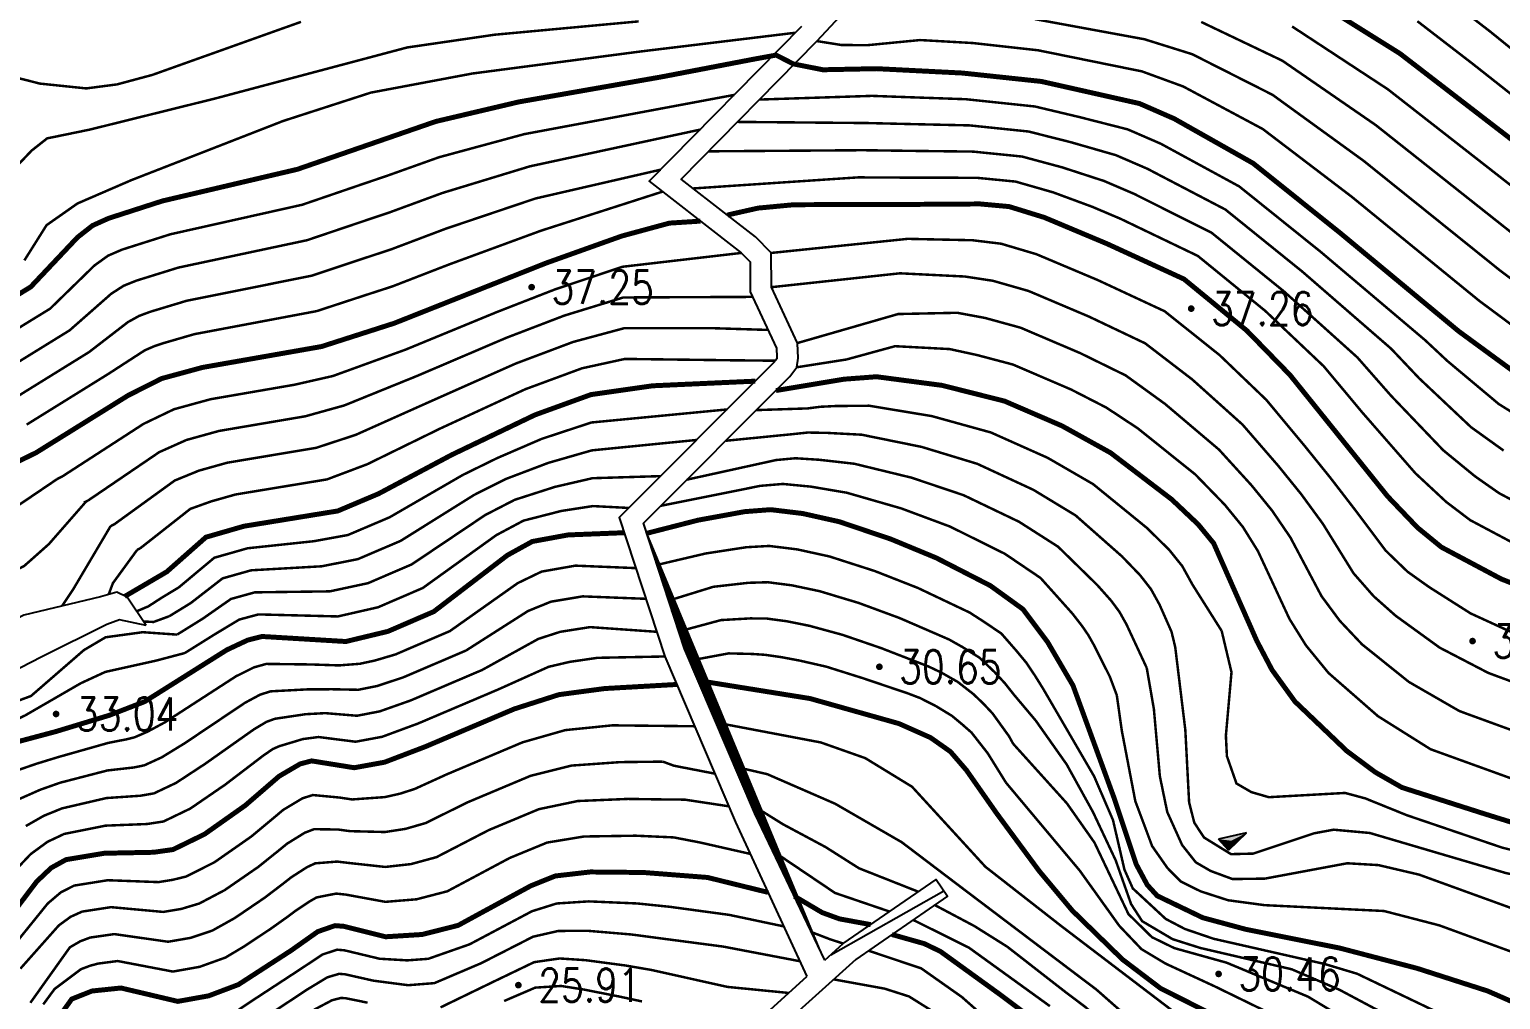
# Model space of a CAD drawing. Extents: x 404846 to 408477, y 3390929 to 3392894.
# Drawn here: x 406446.43 to 406490.79, y 3392263.3 to 3392292.54 of the extents above; entities that cross this region are included whole.
import ezdxf
from ezdxf.enums import TextEntityAlignment as Align

# ---------------------------------------------------------------- set-up
doc = ezdxf.new("R2010")
doc.units = 0
doc.header["$LTSCALE"] = 0.5
doc.layers.get('0').update_dxf_attribs({"linetype": 'CONTINUOUS'})
doc.layers.add('ASSIST', color=7, linetype='CONTINUOUS', plot=False)
for name, color, linetype in [('DGX', 2, 'CONTINUOUS'), ('DMTZ', 3, 'CONTINUOUS'), ('GCD', 1, 'CONTINUOUS'), ('JMD', 6, 'CONTINUOUS'), ('ZBTZ', 3, 'CONTINUOUS')]:
    doc.layers.add(name, color=color, linetype=linetype)
doc.styles.add('HZ', font='rs.shx', dxfattribs={"width": 0.8, "bigfont": 'hztxt.shx'})
doc.linetypes.add('1033B', pattern='A,1,[186,AAA.SHX,S=1,R=0,X=0,Y=0],1', length=2)
doc.linetypes.add('1161', pattern='A,0,[149,AAA.SHX,S=0.15,R=0,X=0,Y=0],-1.6', length=1.6)

# ---------------------------------------------------------------- blocks, each defined once
blk = doc.blocks.new('*U39')
at = {"linetype": 'Continuous'}
for points in [[(-0.3, 0.5), (0, 1.5), (-0.9, 0)], [(-0.3, 0.5), (0, 0), (0, 1.5)], [(-0.3, 0.5), (-0.9, 0), (0, 0)]]:
    blk.add_solid(points, dxfattribs=at)
blk = doc.blocks.new('gc201')
for p, q in [((0, 1.5), (-0.9, 0)), ((0, 0), (0, 1.5)), ((0, 0), (-0.9, 0))]:
    blk.add_line(p, q)
at = {"linetype": 'Continuous'}
blk.add_blockref('*U39', (0, 0), dxfattribs=at)
blk = doc.blocks.new('GC200')
at = {"linetype": 'Continuous', "const_width": 0.2, "flags": 128}
blk.add_lwpolyline([(-0.1, 0, 1), (0.1, 0, 1)], format="xyb", close=True, dxfattribs=at)

msp = doc.modelspace()

# ---------------------------------------------------------------- linework, layer by layer
at = {"layer": 'ASSIST', "linetype": 'Continuous', "flags": 128}
for points, elevation in [([(406470.411, 3392264.486), (406468.302, 3392268.908), (406466.181, 3392273.868), (406464.941, 3392277.662), (406469.359, 3392282.081), (406469.568, 3392282.361), (406469.609, 3392282.634), (406469.588, 3392283.092), (406468.8, 3392284.775), (406468.794, 3392285.807), (406468.318, 3392286.288), (406467.473, 3392286.945), (406466.076, 3392288.031), (406470.172, 3392292.193), (406473.964, 3392296.268)], 39.694), ([(406469.709, 3392292.636), (406465.115, 3392287.967), (406466.659, 3392286.766), (406467.892, 3392285.807), (406468.155, 3392285.542), (406468.16, 3392284.631), (406468.954, 3392282.936), (406468.966, 3392282.668), (406468.958, 3392282.616), (406468.873, 3392282.501), (406464.21, 3392277.836), (406465.581, 3392273.642), (406467.718, 3392268.645), (406469.867, 3392263.995)], 39.694), ([(406470.411, 3392264.486), (406470.966, 3392264.987), (406473.767, 3392266.915), (406474.111, 3392266.415), (406471.343, 3392264.51), (406469.211, 3392262.585), (406466.164, 3392258.785), (406464.452, 3392256.717), (406462.767, 3392254.837)], 25.888), ([(406462.315, 3392255.243), (406463.992, 3392257.113), (406465.694, 3392259.169), (406468.768, 3392263.003), (406469.867, 3392263.995)], 24.192)]:
    msp.add_lwpolyline(points, dxfattribs=dict(at, elevation=elevation))
at = {"layer": 'DGX', "linetype": 'Continuous', "flags": 128}
for points, const_width, elevation in [([(406473.964, 3392296.268), (406474.241, 3392296.17), (406476.17, 3392295.712), (406480.273, 3392295.156), (406482.303, 3392294.715), (406484.794, 3392293.665), (406487.75, 3392291.819), (406495.299, 3392286.007), (406499.457, 3392282.889), (406500.904, 3392281.924), (406502.047, 3392281.277), (406504.369, 3392280.33), (406507.532, 3392279.374), (406510.829, 3392278.623), (406513.763, 3392278.188), (406517.363, 3392277.912), (406518.457, 3392277.945), (406519.389, 3392278.097), (406521.113, 3392278.757), (406522.905, 3392279.678), (406524.648, 3392280.844), (406526.788, 3392282.497), (406528.869, 3392284.277), (406530.562, 3392285.897)], 0.15, 42.5), ([(406488.804, 3392293.767), (406490.471, 3392292.482), (406496.04, 3392287.97)], 0.075, 43.5), ([(406454.614, 3392292.773), (406450.132, 3392291.174), (406449.068, 3392290.888), (406448.139, 3392290.767), (406446.743, 3392290.912), (406445.017, 3392291.35), (406444.05, 3392291.844), (406444.05, 3392291.844), (406443.869, 3392292.235), (406443.921, 3392292.804)], 0.075, 41.5), ([(406445.482, 3392287.83), (406446.489, 3392288.89), (406446.96, 3392289.261), (406446.96, 3392289.261), (406448.245, 3392289.525), (406448.245, 3392289.525), (406452.023, 3392290.462), (406457.815, 3392292.001), (406460.457, 3392292.386), (406464.795, 3392292.787)], 0.075, 41), ([(406493.052, 3392283.561), (406490.761, 3392285.285), (406486.656, 3392288.584), (406483.911, 3392290.573), (406481.489, 3392291.798), (406480.048, 3392292.249), (406476.747, 3392292.855)], 0.075, 41), ([(406488.277, 3392292.793), (406489.967, 3392291.491), (406495.669, 3392286.989)], 0.075, 43), ([(406469.521, 3392292.445), (406464.853, 3392291.88), (406459.784, 3392291.216), (406456.724, 3392290.641), (406454.076, 3392289.785), (406449.505, 3392288.004), (406449.505, 3392288.004), (406447.876, 3392287.299), (406446.942, 3392286.644), (406446.273, 3392285.582)], 0.075, 40.5), ([(406530.187, 3392282.667), (406528.152, 3392280.906), (406525.818, 3392278.973), (406523.916, 3392277.596), (406522.124, 3392276.59), (406521.518, 3392276.334), (406520.97, 3392276.145), (406519.986, 3392275.919), (406518.673, 3392275.824), (406517.242, 3392275.851), (406513.865, 3392276.144), (406510.64, 3392276.6), (406508.609, 3392277.044), (406506.606, 3392277.55), (406503.779, 3392278.508), (406501.296, 3392279.628), (406500.05, 3392280.361), (406498.44, 3392281.398), (406497.152, 3392282.205), (406493.797, 3392284.373), (406491.384, 3392286.206), (406487.021, 3392289.662), (406484.205, 3392291.603), (406481.76, 3392292.77)], 0.075, 41.5), ([(406529.528, 3392283.472), (406527.47, 3392281.702), (406525.233, 3392279.908), (406523.411, 3392278.637), (406521.619, 3392277.674), (406521.064, 3392277.449), (406520.568, 3392277.27), (406519.688, 3392277.008), (406518.565, 3392276.884), (406517.302, 3392276.882), (406513.814, 3392277.166), (406510.735, 3392277.612), (406508.892, 3392278.022), (406507.069, 3392278.462), (406504.074, 3392279.419), (406501.671, 3392280.452), (406500.478, 3392281.143), (406498.951, 3392282.145), (406497.854, 3392282.89), (406494.546, 3392285.188), (406492.01, 3392287.13), (406487.386, 3392290.741), (406484.5, 3392292.634)], 0.075, 42), ([(406470.172, 3392292.193), (406470.913, 3392292.075), (406471.703, 3392292.071), (406473.283, 3392292.225)], 0.075, 40.5), ([(406492.31, 3392282.753), (406490.14, 3392284.366), (406486.292, 3392287.505), (406483.616, 3392289.542), (406481.217, 3392290.825), (406479.973, 3392291.28), (406476.843, 3392291.916), (406474.868, 3392292.135), (406473.283, 3392292.225)], 0.075, 40.5), ([(406445.195, 3392284.008), (406446.465, 3392284.783), (406447.877, 3392286.279), (406448.331, 3392286.634), (406448.811, 3392286.85), (406450.436, 3392287.374), (406454.507, 3392288.329), (406458.681, 3392289.771), (406461.182, 3392290.36), (406465.478, 3392291.113), (406468.309, 3392291.656), (406468.94, 3392291.771), (406469.457, 3392291.507), (406470.35, 3392291.329), (406471.969, 3392291.362), (406474.56, 3392291.23), (406476.939, 3392290.977), (406479.898, 3392290.311), (406480.946, 3392289.853), (406483.322, 3392288.511), (406485.927, 3392286.427), (406485.927, 3392286.427), (406489.52, 3392283.448), (406491.571, 3392281.947)], 0.15, 40), ([(406467.677, 3392290.571), (406461.349, 3392289.389), (406458.78, 3392288.693), (406457.23, 3392288.14), (406456.426, 3392287.867), (406454.652, 3392287.26), (406450.677, 3392286.37), (406449.228, 3392285.91), (406448.797, 3392285.725), (406448.384, 3392285.427), (406447.051, 3392284.128), (406445.482, 3392283.164)], 0.075, 39.5), ([(406491.742, 3392280.624), (406490.733, 3392281.251), (406489.182, 3392282.55), (406488.503, 3392283.184), (406485.368, 3392285.835), (406482.906, 3392287.812), (406480.541, 3392289.099), (406479.543, 3392289.532), (406478.099, 3392289.9), (406476.745, 3392290.222), (406474.666, 3392290.441), (406473.22, 3392290.492), (406471.829, 3392290.542), (406468.438, 3392290.431)], 0.075, 39.5), ([(406490.878, 3392279.849), (406489.896, 3392280.554), (406488.329, 3392282.03), (406487.485, 3392282.921), (406484.809, 3392285.243), (406482.49, 3392287.114), (406480.137, 3392288.344), (406479.188, 3392288.754), (406477.832, 3392289.144), (406476.551, 3392289.468), (406474.773, 3392289.652), (406473.201, 3392289.687), (406471.69, 3392289.723), (406467.775, 3392289.757)], 0.075, 39), ([(406466.647, 3392289.524), (406461.516, 3392288.418), (406458.879, 3392287.615), (406457.279, 3392287.027), (406456.444, 3392286.747), (406454.797, 3392286.191), (406450.919, 3392285.366), (406449.644, 3392284.97), (406449.264, 3392284.816), (406448.89, 3392284.575), (406447.638, 3392283.474), (406445.769, 3392282.32)], 0.075, 39), ([(406492.479, 3392277.643), (406490.739, 3392278.566), (406490.013, 3392279.075), (406489.058, 3392279.858), (406487.476, 3392281.51), (406486.468, 3392282.657), (406484.25, 3392284.651), (406482.073, 3392286.415), (406479.732, 3392287.59), (406478.834, 3392287.975), (406477.564, 3392288.388), (406476.357, 3392288.713), (406474.88, 3392288.862), (406473.182, 3392288.882), (406471.551, 3392288.904), (406466.902, 3392288.87)], 0.075, 38.5), ([(406465.459, 3392288.317), (406461.683, 3392287.448), (406458.978, 3392286.537), (406457.327, 3392285.913), (406456.461, 3392285.628), (406454.942, 3392285.122), (406451.16, 3392284.363), (406450.061, 3392284.031), (406449.73, 3392283.907), (406449.397, 3392283.723), (406448.225, 3392282.819), (406446.056, 3392281.476)], 0.075, 38.5), ([(406491.645, 3392276.809), (406489.87, 3392277.752), (406489.148, 3392278.3), (406488.221, 3392279.162), (406486.623, 3392280.99), (406485.451, 3392282.393), (406483.691, 3392284.059), (406481.657, 3392285.717), (406479.327, 3392286.836), (406478.479, 3392287.196), (406477.296, 3392287.633), (406476.163, 3392287.958), (406474.986, 3392288.073), (406473.163, 3392288.076), (406471.412, 3392288.085), (406466.435, 3392287.751)], 0.075, 38), ([(406465.516, 3392287.655), (406461.849, 3392286.477), (406459.077, 3392285.459), (406457.375, 3392284.8), (406456.479, 3392284.509), (406455.087, 3392284.053), (406451.401, 3392283.359), (406450.477, 3392283.091), (406450.196, 3392282.998), (406449.903, 3392282.871), (406448.811, 3392282.164), (406446.343, 3392280.632)], 0.075, 38), ([(406467.473, 3392286.945), (406467.523, 3392286.962), (406468.399, 3392287.159), (406469.479, 3392287.261), (406473.145, 3392287.271), (406475.093, 3392287.284), (406475.969, 3392287.204), (406477.028, 3392286.877), (406478.923, 3392286.082), (406481.241, 3392285.018), (406483.132, 3392283.467), (406484.434, 3392282.13), (406487.383, 3392278.466), (406488.283, 3392277.525), (406489.001, 3392276.938), (406490.812, 3392275.975), (406493.045, 3392275.1)], 0.15, 37.5), ([(406466.659, 3392286.766), (406465.723, 3392286.706), (406464.289, 3392286.317), (406462.016, 3392285.506), (406457.424, 3392283.687), (406455.232, 3392282.985), (406451.642, 3392282.355), (406450.41, 3392282.02), (406449.398, 3392281.509), (406446.629, 3392279.787), (406445.767, 3392279.364), (406444.518, 3392279.005), (406441.199, 3392278.331), (406440.581, 3392278.165), (406438.622, 3392277.227), (406436.016, 3392276.663), (406435.065, 3392276.253)], 0.15, 37.5), ([(406491.274, 3392274.302), (406489.881, 3392274.941), (406488.63, 3392275.735), (406487.98, 3392276.198), (406487.317, 3392276.838), (406486.405, 3392278.054), (406485.653, 3392279.03), (406484.884, 3392279.982), (406483.721, 3392281.379), (406482.311, 3392282.729), (406480.655, 3392284.05), (406478.651, 3392284.984), (406476.835, 3392285.75), (406476.777, 3392285.773), (406475.726, 3392286.085), (406474.863, 3392286.19), (406472.91, 3392286.232), (406468.794, 3392285.807)], 0.075, 37), ([(406467.892, 3392285.807), (406464.312, 3392285.391), (406462.284, 3392284.712), (406460.508, 3392284.02), (406457.772, 3392282.894), (406455.576, 3392282.097), (406454.419, 3392281.834), (406451.892, 3392281.398), (406450.785, 3392281.095), (406449.868, 3392280.655), (406447.417, 3392279.069), (406447.266, 3392278.993)], 0.075, 37), ([(406492.216, 3392272.482), (406490.604, 3392273.076), (406490.408, 3392273.15), (406488.95, 3392273.908), (406487.619, 3392274.872), (406486.959, 3392275.458), (406486.352, 3392276.15), (406485.427, 3392277.642), (406484.773, 3392278.536), (406484.08, 3392279.392), (406483.008, 3392280.629), (406481.49, 3392281.992), (406480.069, 3392283.082), (406478.379, 3392283.886), (406476.583, 3392284.648), (406476.525, 3392284.668), (406475.482, 3392284.967), (406474.633, 3392285.096), (406472.675, 3392285.193), (406468.8, 3392284.775)], 0.075, 36.5), ([(406468.23, 3392284.482), (406464.335, 3392284.465), (406462.553, 3392283.918), (406460.799, 3392283.246), (406458.12, 3392282.102), (406455.92, 3392281.21), (406454.745, 3392280.883), (406452.143, 3392280.441), (406451.161, 3392280.169), (406450.338, 3392279.801), (406448.204, 3392278.35), (406448.068, 3392278.28)], 0.075, 36.5), ([(406491.801, 3392271.173), (406489.752, 3392271.92), (406489.542, 3392271.998), (406488.02, 3392272.875), (406486.607, 3392274.009), (406485.937, 3392274.718), (406485.386, 3392275.462), (406484.449, 3392277.229), (406483.894, 3392278.043), (406483.275, 3392278.803), (406482.295, 3392279.878), (406480.669, 3392281.255), (406479.482, 3392282.114), (406478.106, 3392282.789), (406476.332, 3392283.545), (406476.274, 3392283.564), (406475.239, 3392283.848), (406474.403, 3392284.003), (406472.619, 3392283.965), (406469.588, 3392283.092)], 0.075, 36), ([(406468.696, 3392283.486), (406467.089, 3392283.537), (406464.358, 3392283.538), (406462.821, 3392283.124), (406461.09, 3392282.473), (406458.469, 3392281.309), (406456.264, 3392280.323), (406455.071, 3392279.932), (406452.393, 3392279.484), (406451.536, 3392279.244), (406450.808, 3392278.947), (406448.992, 3392277.632), (406448.871, 3392277.568)], 0.075, 36), ([(406468.916, 3392282.558), (406467.622, 3392282.571), (406464.381, 3392282.612), (406463.089, 3392282.33), (406461.382, 3392281.7), (406458.817, 3392280.516), (406456.609, 3392279.436), (406455.398, 3392278.98), (406452.644, 3392278.526), (406451.912, 3392278.319), (406451.278, 3392278.092), (406449.779, 3392276.913), (406449.674, 3392276.855)], 0.075, 35.5), ([(406491.386, 3392269.865), (406488.9, 3392270.764), (406488.676, 3392270.845), (406487.089, 3392271.842), (406485.596, 3392273.146), (406484.916, 3392273.978), (406484.42, 3392274.774), (406483.47, 3392276.817), (406483.014, 3392277.549), (406482.471, 3392278.214), (406481.582, 3392279.128), (406479.848, 3392280.518), (406478.896, 3392281.146), (406477.834, 3392281.691), (406476.08, 3392282.443), (406476.022, 3392282.459), (406474.996, 3392282.73), (406474.173, 3392282.909), (406472.527, 3392282.996), (406471.066, 3392282.596), (406469.568, 3392282.361)], 0.075, 35.5), ([(406468.314, 3392281.942), (406465.217, 3392281.802), (406463.357, 3392281.536), (406461.673, 3392280.926), (406459.165, 3392279.724), (406456.953, 3392278.548), (406455.724, 3392278.029), (406452.895, 3392277.569), (406451.748, 3392277.238), (406450.567, 3392276.195), (406449.298, 3392275.451)], 0.15, 35), ([(406492.953, 3392268.073), (406490.319, 3392268.892), (406487.811, 3392269.693), (406487.009, 3392270.152), (406486.147, 3392270.795), (406484.585, 3392272.284), (406483.894, 3392273.238), (406483.44, 3392274.102), (406482.134, 3392277.056), (406481.666, 3392277.625), (406480.869, 3392278.377), (406479.027, 3392279.781), (406477.562, 3392280.593), (406475.829, 3392281.34), (406473.943, 3392281.815), (406471.97, 3392282.075), (406470.987, 3392282.001), (406468.937, 3392281.659)], 0.15, 35), ([(406467.462, 3392281.089), (406463.372, 3392280.696), (406461.872, 3392280.202), (406460.529, 3392279.622), (406459.5, 3392279.118), (406457.286, 3392277.838), (406456.027, 3392277.303), (406455.002, 3392277.117), (406453.003, 3392276.904), (406451.999, 3392276.618), (406450.929, 3392275.724), (406450.409, 3392275.41)], 0.075, 34.5), ([(406482.376, 3392274.413), (406481.497, 3392275.806), (406481.188, 3392276.366), (406480.791, 3392276.859), (406480.121, 3392277.517), (406478.499, 3392278.838), (406477.13, 3392279.63), (406475.417, 3392280.395), (406473.636, 3392280.888), (406471.746, 3392281.201), (406470.738, 3392281.192), (406470.269, 3392281.169), (406469.891, 3392281.12), (406468.347, 3392281.069)], 0.075, 34.5), ([(406480.865, 3392274.384), (406480.501, 3392275.208), (406480.242, 3392275.675), (406479.916, 3392276.092), (406479.372, 3392276.657), (406477.97, 3392277.895), (406476.698, 3392278.666), (406475.006, 3392279.45), (406473.328, 3392279.96), (406471.522, 3392280.327), (406470.488, 3392280.382), (406469.896, 3392280.393), (406469.416, 3392280.342), (406467.423, 3392280.145)], 0.075, 34), ([(406466.542, 3392280.169), (406463.387, 3392279.856), (406462.071, 3392279.478), (406460.794, 3392278.994), (406459.834, 3392278.512), (406457.619, 3392277.127), (406456.33, 3392276.577), (406455.243, 3392276.361), (406453.112, 3392276.24), (406452.251, 3392275.997), (406451.291, 3392275.253), (406450.644, 3392274.856)], 0.075, 34), ([(406480.117, 3392273.296), (406479.505, 3392274.61), (406479.295, 3392274.985), (406479.042, 3392275.326), (406478.624, 3392275.796), (406477.442, 3392276.952), (406476.266, 3392277.703), (406474.594, 3392278.504), (406473.021, 3392279.033), (406471.298, 3392279.452), (406470.239, 3392279.572), (406469.522, 3392279.618), (406468.942, 3392279.564), (406466.25, 3392278.972)], 0.075, 33.5), ([(406465.452, 3392279.079), (406463.402, 3392279.016), (406462.27, 3392278.754), (406461.059, 3392278.365), (406460.169, 3392277.906), (406457.952, 3392276.417), (406456.633, 3392275.851), (406455.484, 3392275.605), (406453.221, 3392275.575), (406452.503, 3392275.376), (406451.653, 3392274.782), (406450.878, 3392274.301)], 0.075, 33.5), ([(406447.266, 3392278.993), (406445.765, 3392277.977), (406444.886, 3392277.558), (406443.61, 3392277.325), (406440.881, 3392277.066)], 0.075, 37), ([(406479.214, 3392272.473), (406479.004, 3392273.033), (406478.51, 3392274.012), (406478.349, 3392274.295), (406478.167, 3392274.56), (406477.875, 3392274.936), (406476.914, 3392276.009), (406475.834, 3392276.74), (406474.183, 3392277.559), (406472.713, 3392278.106), (406471.073, 3392278.578), (406469.989, 3392278.762), (406469.149, 3392278.843), (406468.468, 3392278.786), (406465.462, 3392278.183)], 0.075, 33), ([(406448.136, 3392278.315), (406447.012, 3392277.03), (406446.269, 3392276.371), (406445.547, 3392275.992), (406444.766, 3392275.717), (406443.501, 3392275.643), (406440.834, 3392275.875)], 0.075, 36.5), ([(406464.494, 3392278.12), (406463.417, 3392278.176), (406462.469, 3392278.03), (406461.324, 3392277.737), (406460.504, 3392277.3), (406458.286, 3392275.706), (406456.936, 3392275.125), (406455.725, 3392274.849), (406453.33, 3392274.91), (406452.754, 3392274.755), (406452.015, 3392274.311), (406451.112, 3392273.746)], 0.075, 33), ([(406493.309, 3392262.281), (406490.397, 3392263.557), (406488.267, 3392264.241), (406485.937, 3392264.851), (406483.094, 3392265.419), (406481.805, 3392265.767), (406480.433, 3392266.427), (406480.433, 3392266.427), (406480.132, 3392266.756), (406479.797, 3392267.381), (406479.123, 3392269.401), (406479.123, 3392269.401), (406477.892, 3392272.769), (406477.127, 3392274.076), (406476.385, 3392275.066), (406476.385, 3392275.066), (406475.402, 3392275.776), (406473.771, 3392276.613), (406472.406, 3392277.178), (406470.849, 3392277.704), (406469.74, 3392277.952), (406468.775, 3392278.068), (406467.994, 3392278.008), (406466.587, 3392277.751), (406465.041, 3392277.355)], 0.15, 32.5), ([(406464.362, 3392277.373), (406462.668, 3392277.306), (406461.588, 3392277.108), (406460.838, 3392276.694), (406458.619, 3392274.995), (406457.238, 3392274.399), (406455.967, 3392274.093), (406453.439, 3392274.245), (406453.006, 3392274.135), (406452.377, 3392273.84), (406449.898, 3392272.28), (406448.839, 3392271.87), (406447.23, 3392271.381), (406445.771, 3392270.992)], 0.15, 32.5), ([(406448.871, 3392277.568), (406447.74, 3392275.658), (406447.412, 3392275.166)], 0.075, 36), ([(406449.674, 3392276.855), (406448.942, 3392275.852), (406448.815, 3392275.511)], 0.075, 35.5), ([(406476.995, 3392272.665), (406476.741, 3392273.073), (406476.482, 3392273.457), (406476.178, 3392273.824), (406475.731, 3392274.335), (406475.188, 3392274.701), (406474.779, 3392274.965), (406473.217, 3392275.707), (406471.918, 3392276.217), (406470.55, 3392276.657), (406469.578, 3392276.87), (406468.734, 3392276.974), (406468.05, 3392276.936), (406466.818, 3392276.747), (406465.353, 3392276.403)], 0.075, 32), ([(406464.71, 3392276.306), (406462.889, 3392276.38), (406461.87, 3392276.201), (406461.149, 3392275.853), (406459.105, 3392274.408), (406457.465, 3392273.704), (406456.84, 3392273.519), (406456.389, 3392273.422), (406455.76, 3392273.373), (406454.922, 3392273.401), (406453.569, 3392273.418), (406453.221, 3392273.321), (406453.194, 3392273.313), (406452.652, 3392273.043), (406450.505, 3392271.654), (406449.986, 3392271.375), (406449.603, 3392271.208), (406449.376, 3392271.149), (406448.808, 3392271.038), (406447.29, 3392270.608), (406446.64, 3392270.409), (406445.952, 3392270.172)], 0.075, 32), ([(406476.771, 3392271.707), (406476.105, 3392272.498), (406475.836, 3392272.838), (406475.533, 3392273.166), (406475.076, 3392273.604), (406474.553, 3392273.93), (406474.156, 3392274.154), (406472.663, 3392274.801), (406471.429, 3392275.256), (406470.25, 3392275.611), (406469.415, 3392275.787), (406468.692, 3392275.88), (406468.106, 3392275.863), (406467.049, 3392275.743), (406465.704, 3392275.327)], 0.075, 31.5), ([(406465.013, 3392275.38), (406463.109, 3392275.454), (406462.152, 3392275.294), (406461.46, 3392275.013), (406459.59, 3392273.821), (406457.691, 3392273.01), (406456.914, 3392272.753), (406456.346, 3392272.638), (406455.554, 3392272.654), (406454.839, 3392272.652), (406453.699, 3392272.591), (406453.405, 3392272.499), (406453.382, 3392272.491), (406452.927, 3392272.247), (406451.111, 3392271.028), (406450.416, 3392270.602), (406449.891, 3392270.361), (406449.575, 3392270.296), (406448.778, 3392270.206), (406447.35, 3392269.836), (406446.75, 3392269.624), (406446.134, 3392269.351)], 0.075, 31.5), ([(406450.409, 3392275.41), (406450.012, 3392275.153), (406449.658, 3392275.004)], 0.075, 34.5), ([(406450.644, 3392274.856), (406450.168, 3392274.682), (406449.864, 3392274.696)], 0.075, 34), ([(406476.087, 3392271.012), (406475.965, 3392271.235), (406475.468, 3392271.924), (406475.191, 3392272.22), (406474.888, 3392272.509), (406474.421, 3392272.873), (406473.919, 3392273.159), (406473.532, 3392273.342), (406472.109, 3392273.894), (406470.941, 3392274.295), (406469.951, 3392274.565), (406469.253, 3392274.705), (406468.65, 3392274.786), (406468.162, 3392274.79), (406467.28, 3392274.739), (406466.009, 3392274.396)], 0.075, 31), ([(406450.878, 3392274.301), (406449.843, 3392274.374), (406448.723, 3392274.221), (406448.069, 3392273.835), (406446.473, 3392272.45), (406444.853, 3392271.852), (406444.306, 3392271.563), (406443.385, 3392270.623), (406442.284, 3392270.216)], 0.075, 33.5), ([(406465.338, 3392274.386), (406463.33, 3392274.527), (406462.434, 3392274.386), (406461.771, 3392274.172), (406460.076, 3392273.235), (406457.918, 3392272.315), (406456.988, 3392271.987), (406456.304, 3392271.855), (406455.347, 3392271.934), (406454.756, 3392271.902), (406453.828, 3392271.764), (406453.589, 3392271.677), (406453.57, 3392271.669), (406453.202, 3392271.45), (406451.718, 3392270.402), (406450.846, 3392269.83), (406450.18, 3392269.515), (406449.773, 3392269.444), (406448.748, 3392269.374), (406447.41, 3392269.063), (406446.861, 3392268.84), (406446.316, 3392268.53)], 0.075, 31), ([(406506.868, 3392263.878), (406504.591, 3392265.125), (406503.578, 3392265.431), (406502.357, 3392265.628), (406497.49, 3392265.962), (406493.938, 3392266.481), (406490.94, 3392267.115), (406486.842, 3392268.321), (406485.753, 3392268.42), (406485.16, 3392268.311), (406483.327, 3392267.699), (406482.658, 3392267.683), (406481.845, 3392268.184), (406481.55, 3392268.631), (406481.394, 3392269.247), (406481.28, 3392271.427), (406480.976, 3392273.922), (406480.865, 3392274.384)], 0.075, 34), ([(406514.635, 3392261.209), (406510.76, 3392263.618), (406507.137, 3392265.321), (406504.395, 3392266.321), (406502.284, 3392266.828), (406501.133, 3392266.866), (406497.944, 3392266.723), (406495.965, 3392266.868), (406493.482, 3392267.219), (406490.835, 3392267.879), (406487.961, 3392268.856), (406486.706, 3392269.364), (406486.098, 3392269.528), (406483.799, 3392269.4), (406483.273, 3392269.552), (406482.822, 3392269.813), (406482.534, 3392270.636), (406482.503, 3392271.253), (406482.672, 3392273.167), (406482.376, 3392274.413)], 0.075, 34.5), ([(406451.112, 3392273.746), (406450.242, 3392273.516), (406448.718, 3392273.178), (406447.976, 3392272.836), (406446.304, 3392271.869), (406444.477, 3392270.982), (406443.621, 3392270.158), (406442.299, 3392269.463)], 0.075, 33), ([(406475.742, 3392270.048), (406475.322, 3392270.724), (406474.832, 3392271.349), (406474.545, 3392271.601), (406474.243, 3392271.852), (406473.767, 3392272.142), (406473.284, 3392272.388), (406472.909, 3392272.531), (406471.555, 3392272.988), (406470.453, 3392273.335), (406469.651, 3392273.518), (406469.091, 3392273.623), (406468.608, 3392273.692), (406468.218, 3392273.718), (406467.51, 3392273.735), (406466.331, 3392273.516)], 0.075, 30.5), ([(406465.581, 3392273.642), (406463.55, 3392273.601), (406462.715, 3392273.479), (406462.082, 3392273.331), (406460.562, 3392272.648), (406458.144, 3392271.621), (406457.062, 3392271.221), (406456.261, 3392271.072), (406455.141, 3392271.214), (406454.672, 3392271.152), (406453.958, 3392270.937), (406453.772, 3392270.855), (406453.758, 3392270.847), (406453.477, 3392270.654), (406452.324, 3392269.775), (406451.277, 3392269.057), (406450.469, 3392268.668), (406449.971, 3392268.591), (406448.717, 3392268.542), (406447.471, 3392268.291), (406446.971, 3392268.055), (406446.497, 3392267.709), (406446.456, 3392267.676), (406445.866, 3392267.056)], 0.075, 30.5), ([(406506.49, 3392263.564), (406503.269, 3392264.684), (406501.387, 3392264.934), (406495.859, 3392264.981), (406494.676, 3392265.056), (406493.645, 3392265.215), (406492.403, 3392265.588), (406488.327, 3392267.066), (406487.101, 3392267.353), (406486.163, 3392267.408), (406483.678, 3392266.945), (406482.703, 3392266.932), (406482.044, 3392267.176), (406481.596, 3392267.436), (406481.183, 3392267.959), (406480.735, 3392268.953), (406480.512, 3392270.032), (406480.332, 3392272.056), (406480.117, 3392273.296)], 0.075, 33.5), ([(406465.942, 3392272.798), (406463.771, 3392272.675), (406462.393, 3392272.491), (406461.048, 3392272.061), (406458.371, 3392270.926), (406457.137, 3392270.455), (406456.218, 3392270.288), (406456.218, 3392270.288), (406454.934, 3392270.494), (406454.589, 3392270.403), (406453.956, 3392270.033), (406452.931, 3392269.149), (406451.707, 3392268.285), (406450.758, 3392267.822), (406450.169, 3392267.739), (406448.687, 3392267.71), (406447.531, 3392267.518), (406447.531, 3392267.518), (406447.082, 3392267.27), (406446.643, 3392266.854), (406445.12, 3392264.84)], 0.15, 30), ([(406490.178, 3392256.737), (406489.094, 3392257.026), (406488.343, 3392257.884), (406487.537, 3392259.225), (406486.422, 3392260.373), (406484.777, 3392261.576), (406481.934, 3392262.931), (406480.535, 3392263.636), (406479.385, 3392264.508), (406477.868, 3392265.986), (406476.877, 3392267.17), (406475.584, 3392268.922), (406474.68, 3392270.213), (406474.196, 3392270.774), (406473.598, 3392271.195), (406472.65, 3392271.617), (406469.964, 3392272.374), (406466.588, 3392272.916)], 0.15, 30), ([(406504.91, 3392262.249), (406501.905, 3392262.232), (406499.969, 3392262.055), (406496.276, 3392261.019), (406495.002, 3392260.813), (406494.021, 3392260.913), (406492.729, 3392261.27), (406491.232, 3392261.843), (406489.397, 3392262.671), (406486.46, 3392264.078), (406485.479, 3392264.372), (406482.132, 3392265.132), (406481.265, 3392265.428), (406480.689, 3392265.73), (406479.696, 3392266.65), (406479.444, 3392267.217), (406479.099, 3392268.71), (406478.528, 3392270.033), (406476.995, 3392272.665)], 0.075, 32), ([(406506.24, 3392263.356), (406504.159, 3392263.855), (406502.936, 3392264.065), (406501.14, 3392264.051), (406496.436, 3392263.529), (406494.943, 3392263.542), (406493.419, 3392263.898), (406488.936, 3392265.537), (406487.27, 3392265.969), (406483.672, 3392266.145), (406482.57, 3392266.293), (406481.741, 3392266.562), (406481.138, 3392266.863), (406480.742, 3392267.264), (406480.279, 3392267.926), (406479.772, 3392269.281), (406479.363, 3392271.415), (406479.214, 3392272.473)], 0.075, 33), ([(406466.481, 3392271.538), (406464.005, 3392271.566), (406462.582, 3392271.422), (406461.295, 3392271.054), (406459.006, 3392270.087), (406458.045, 3392269.649), (406457.594, 3392269.504), (406457.142, 3392269.403), (406456.156, 3392269.332), (406455.768, 3392269.39), (406454.971, 3392269.465), (406454.97, 3392269.464), (406454.659, 3392269.366), (406454.077, 3392269.017), (406453.749, 3392268.741), (406453.679, 3392268.683), (406453.126, 3392268.222), (406452.009, 3392267.441), (406451.152, 3392267.008), (406450.736, 3392266.907), (406450.315, 3392266.84), (406448.787, 3392266.897), (406447.773, 3392266.735), (406447.374, 3392266.532), (406446.977, 3392266.195), (406445.636, 3392264.535)], 0.075, 29.5), ([(406487.587, 3392257.851), (406487.242, 3392258.336), (406486.57, 3392259.161), (406485.727, 3392259.753), (406483.767, 3392260.742), (406481.603, 3392262.421), (406477.542, 3392265.513), (406475.253, 3392267.301), (406473.041, 3392269.714), (406471.63, 3392270.577), (406470.29, 3392271.05), (406467.129, 3392271.65)], 0.075, 29.5), ([(406503.879, 3392261.391), (406500.954, 3392261.075), (406499.839, 3392260.775), (406496.218, 3392259.539), (406495.153, 3392259.296), (406494.369, 3392259.244), (406493.442, 3392259.395), (406492.14, 3392259.763), (406490.612, 3392260.568), (406487.463, 3392262.776), (406485.927, 3392263.595), (406484.486, 3392264.213), (406481.731, 3392264.855), (406480.896, 3392265.12), (406479.979, 3392265.662), (406479.645, 3392266.178), (406479.18, 3392267.497), (406478.497, 3392268.95), (406477.701, 3392270.39), (406476.771, 3392271.707)], 0.075, 31.5), ([(406476.087, 3392271.012), (406477.709, 3392269.214), (406478.541, 3392268.031), (406479.565, 3392265.876), (406480.275, 3392265.179), (406480.949, 3392264.85), (406482.525, 3392264.411), (406484.983, 3392263.385), (406486.723, 3392262.334), (406487.41, 3392261.663), (406489.037, 3392259.768), (406489.731, 3392259.129), (406490.767, 3392258.566), (406492.075, 3392258.067), (406493.737, 3392257.828), (406495.563, 3392257.91), (406496.807, 3392258.342), (406498.842, 3392259.391), (406500.382, 3392260.183), (406501.295, 3392260.513), (406502.402, 3392260.626), (406503.39, 3392260.71)], 0.075, 31), ([(406465.525, 3392270.472), (406464.239, 3392270.457), (406462.771, 3392270.353), (406461.542, 3392270.046), (406459.641, 3392269.247), (406458.372, 3392268.62), (406457.762, 3392268.444), (406457.148, 3392268.35), (406456.093, 3392268.376), (406455.736, 3392268.425), (406455.009, 3392268.436), (406455.007, 3392268.435), (406454.729, 3392268.329), (406454.198, 3392268.001), (406453.893, 3392267.752), (406453.827, 3392267.7), (406453.322, 3392267.295), (406452.311, 3392266.597), (406451.546, 3392266.194), (406451.01, 3392266.033), (406450.461, 3392265.941), (406448.887, 3392266.085), (406448.014, 3392265.951), (406447.667, 3392265.794), (406447.312, 3392265.535), (406446.152, 3392264.23)], 0.075, 29), ([(406467.092, 3392270.11), (406465.863, 3392270.348), (406465.525, 3392270.472)], 0.075, 29), ([(406478.207, 3392263.896), (406474.469, 3392266.723), (406472.73, 3392268.042), (406470.72, 3392269.203), (406468.674, 3392270.094), (406467.698, 3392270.32)], 0.075, 29), ([(406475.873, 3392269.837), (406475.742, 3392270.048)], 0.075, 30.5), ([(406491.064, 3392257.044), (406490.573, 3392257.479), (406489.063, 3392258.31), (406488.409, 3392258.964), (406486.635, 3392261.204), (406486.017, 3392261.696), (406485.078, 3392262.277), (406482.153, 3392263.704), (406480.687, 3392264.382), (406479.959, 3392264.818), (406479.29, 3392265.521), (406478.095, 3392267.188), (406475.873, 3392269.837)], 0.075, 30.5), ([(406465.689, 3392269.33), (406464.474, 3392269.348), (406462.959, 3392269.284), (406461.788, 3392269.039), (406460.276, 3392268.408), (406458.699, 3392267.592), (406457.931, 3392267.383), (406457.153, 3392267.297), (406456.031, 3392267.42), (406455.705, 3392267.459), (406455.046, 3392267.406), (406455.044, 3392267.406), (406454.798, 3392267.292), (406454.319, 3392266.984), (406454.037, 3392266.763), (406453.976, 3392266.717), (406453.517, 3392266.368), (406452.613, 3392265.754), (406451.941, 3392265.379), (406451.284, 3392265.159), (406450.607, 3392265.042), (406448.987, 3392265.273), (406448.256, 3392265.168), (406447.959, 3392265.056), (406447.646, 3392264.875), (406446.454, 3392263.202)], 0.075, 28.5), ([(406467.512, 3392269.126), (406466.182, 3392269.327), (406465.689, 3392269.33)], 0.075, 28.5), ([(406473.234, 3392266.548), (406471.44, 3392267.257), (406470.43, 3392267.898), (406469.153, 3392268.581), (406468.184, 3392269.185)], 0.075, 28.5), ([(406465.853, 3392268.188), (406464.708, 3392268.239), (406463.148, 3392268.215), (406462.035, 3392268.032), (406460.91, 3392267.569), (406459.025, 3392266.563), (406458.099, 3392266.322), (406457.159, 3392266.245), (406455.968, 3392266.463), (406455.673, 3392266.494), (406455.083, 3392266.377), (406455.082, 3392266.376), (406454.868, 3392266.255), (406454.44, 3392265.968), (406454.18, 3392265.773), (406454.124, 3392265.734), (406453.712, 3392265.441), (406452.914, 3392264.91), (406452.335, 3392264.565), (406451.558, 3392264.286), (406450.753, 3392264.143), (406449.086, 3392264.461), (406448.498, 3392264.384), (406448.252, 3392264.318), (406447.98, 3392264.215), (406447.185, 3392263.619), (406446.842, 3392263.153)], 0.075, 28), ([(406468.159, 3392267.691), (406466.658, 3392268.032), (406465.853, 3392268.188)], 0.075, 28), ([(406472.366, 3392265.951), (406470.717, 3392266.513), (406468.841, 3392267.778)], 0.075, 28), ([(406468.695, 3392266.531), (406466.872, 3392266.98), (406464.943, 3392267.13), (406463.337, 3392267.146), (406462.282, 3392267.025), (406461.545, 3392266.729), (406459.352, 3392265.535), (406458.268, 3392265.261), (406457.165, 3392265.192), (406455.906, 3392265.507), (406455.641, 3392265.528), (406455.119, 3392265.347), (406454.324, 3392264.784), (406454.324, 3392264.784), (406452.729, 3392263.751), (406452.729, 3392263.751), (406451.832, 3392263.412), (406450.899, 3392263.244), (406450.899, 3392263.244), (406450.899, 3392263.244), (406449.186, 3392263.648), (406448.311, 3392263.557), (406447.701, 3392263.314), (406447.125, 3392262.508)], 0.15, 27.5), ([(406465.73, 3392266.096), (406464.757, 3392266.196), (406463.291, 3392266.259), (406462.326, 3392266.196), (406461.579, 3392265.962), (406459.699, 3392264.965), (406458.452, 3392264.528), (406457.82, 3392264.481), (406456.983, 3392264.53), (406455.925, 3392264.784), (406455.702, 3392264.802), (406455.263, 3392264.658), (406454.553, 3392264.187), (406453.178, 3392263.288), (406452.742, 3392262.998)], 0.075, 27), ([(406471.796, 3392265.558), (406470.849, 3392265.732), (406470.329, 3392265.922), (406469.49, 3392266.417)], 0.15, 27.5), ([(406469.169, 3392265.506), (406467.522, 3392265.853), (406465.73, 3392266.096)], 0.075, 27), ([(406477.702, 3392263.498), (406475.907, 3392264.895), (406474.919, 3392265.515), (406473.724, 3392266.149)], 0.075, 28.5), ([(406465.452, 3392265.145), (406464.572, 3392265.262), (406463.244, 3392265.373), (406462.371, 3392265.367), (406461.612, 3392265.194), (406460.046, 3392264.395), (406458.637, 3392263.795), (406457.845, 3392263.732), (406456.802, 3392263.868), (406455.944, 3392264.061), (406455.764, 3392264.075), (406455.407, 3392263.969), (406454.782, 3392263.59), (406453.626, 3392262.824)], 0.075, 26.5), ([(406470.966, 3392264.987), (406470.576, 3392265.114), (406470.007, 3392265.332)], 0.075, 27), ([(406488.639, 3392254.406), (406486.729, 3392255.474), (406485.627, 3392255.947), (406483.28, 3392256.42), (406482.599, 3392256.625), (406481.662, 3392257.211), (406480.339, 3392258.392), (406479.766, 3392259.09), (406478.215, 3392261.328), (406477.65, 3392261.983), (406475.697, 3392263.448), (406473.896, 3392264.75), (406473.408, 3392264.985), (406472.433, 3392265.26)], 0.15, 27.5), ([(406477.196, 3392263.101), (406474.753, 3392264.865), (406473.072, 3392265.7)], 0.075, 28), ([(406469.654, 3392264.456), (406467.342, 3392264.897), (406465.452, 3392265.145)], 0.075, 26.5), ([(406465.175, 3392264.193), (406464.386, 3392264.328), (406463.198, 3392264.486), (406462.416, 3392264.538), (406461.645, 3392264.427), (406460.393, 3392263.825), (406458.822, 3392263.063)], 0.075, 26), ([(406489.431, 3392252.894), (406486.613, 3392254.545), (406485.737, 3392254.9), (406483.156, 3392255.54), (406482.47, 3392255.778), (406481.835, 3392256.161), (406481.157, 3392256.709), (406479.323, 3392258.519), (406476.129, 3392261.973), (406474.54, 3392263.378), (406473.316, 3392264.24), (406471.726, 3392264.773)], 0.075, 27), ([(406469.317, 3392263.499), (406467.473, 3392263.681), (406465.175, 3392264.193)], 0.075, 26), ([(406464.897, 3392263.242), (406464.201, 3392263.393), (406463.152, 3392263.599), (406462.46, 3392263.709), (406461.678, 3392263.659), (406460.739, 3392263.255)], 0.075, 25.5), ([(406490.828, 3392251.443), (406487.418, 3392253.315), (406486.037, 3392254.149), (406485.351, 3392254.273), (406483.536, 3392254.257), (406482.883, 3392254.351), (406482.208, 3392254.673), (406481.375, 3392255.335), (406479.548, 3392257.36), (406476.634, 3392259.82), (406474.894, 3392261.922), (406474.233, 3392262.588), (406472.949, 3392263.393), (406472.215, 3392263.628), (406470.676, 3392263.908)], 0.075, 26.5), ([(406478.207, 3392263.896), (406478.596, 3392263.603), (406479.607, 3392262.713), (406480.666, 3392261.884), (406481.247, 3392261.135), (406481.792, 3392260.598), (406482.941, 3392259.621), (406483.664, 3392259.243), (406484.53, 3392258.775), (406486.516, 3392257.938), (406487.261, 3392257.278)], 0.075, 29), ([(406456.621, 3392263.206), (406455.963, 3392263.339), (406455.825, 3392263.349), (406455.551, 3392263.279), (406455.01, 3392262.993)], 0.075, 26), ([(406477.702, 3392263.498), (406478.281, 3392263.063), (406479.143, 3392262.251), (406480.399, 3392260.875), (406480.753, 3392260.454), (406481.307, 3392259.863), (406482.515, 3392258.817), (406483.334, 3392258.256), (406483.909, 3392257.998), (406484.092, 3392257.929)], 0.075, 28.5)]:
    msp.add_lwpolyline(points, dxfattribs=dict(at, const_width=const_width, elevation=elevation))
at = {"layer": 'DMTZ', "linetype": '1033B', "elevation": 35.433, "flags": 128}
msp.add_lwpolyline([(406449.945, 3392274.575), (406449.371, 3392275.434), (406449.064, 3392275.578), (406448.565, 3392275.443), (406446.26, 3392274.888), (406445.645, 3392274.569), (406445.007, 3392274.07), (406443.695, 3392272.917), (406443.221, 3392271.963)], dxfattribs=at)
at = {"layer": 'JMD', "linetype": 'Continuous'}
for p, q in [((406466.181, 3392273.868), (406464.941, 3392277.662)), ((406470.239, 3392264.846), (406465.042, 3392277.353)), ((406470.024, 3392265.298), (406465.169, 3392276.966)), ((406469.809, 3392265.749), (406465.295, 3392276.578)), ((406469.593, 3392266.2), (406465.422, 3392276.191)), ((406469.378, 3392266.651), (406465.548, 3392275.804)), ((406469.163, 3392267.103), (406465.675, 3392275.417)), ((406468.948, 3392267.554), (406465.801, 3392275.03)), ((406468.732, 3392268.005), (406465.928, 3392274.642)), ((406468.517, 3392268.457), (406466.054, 3392274.255)), ((406468.302, 3392268.908), (406466.181, 3392273.868)), ((406470.411, 3392264.486), (406468.302, 3392268.908)), ((406470.966, 3392264.987), (406473.767, 3392266.915)), ((406473.767, 3392266.915), (406474.111, 3392266.415)), ((406470.595, 3392264.652), (406473.997, 3392266.581)), ((406470.411, 3392264.486), (406470.966, 3392264.987))]:
    msp.add_line(p, q, dxfattribs=at)
at = {"layer": 'ZBTZ', "linetype": '1161', "elevation": 33.805, "flags": 128}
msp.add_lwpolyline([(406449.945, 3392274.575), (406449.145, 3392274.751), (406448.755, 3392274.608), (406446.799, 3392273.629), (406444.239, 3392272.313), (406443.221, 3392271.963)], dxfattribs=at)

# ---------------------------------------------------------------- block references
at = {"layer": 'DMTZ', "linetype": 'Continuous', "xscale": 0.5, "yscale": 0.5, "rotation": 313.5798012750996}
msp.add_blockref('gc201', (406482.586, 3392267.807, 33.511), dxfattribs=at)
at = {"layer": 'GCD', "linetype": 'Continuous'}
ref = msp.add_blockref('GC200', (406461.569, 3392284.776, 37.246), dxfattribs=dict(at, xscale=0.5, yscale=0.5, zscale=0.5))
ref.add_attrib('height', '37.25', dxfattribs={"linetype": 'Continuous', "height": 1, "style": 'HZ', "width": 0.8}).set_placement((406462.169, 3392284.776, 37.246), align=Align.MIDDLE_LEFT)
ref = msp.add_blockref('GC200', (406481.458, 3392284.128, 37.256), dxfattribs=dict(at, xscale=0.5, yscale=0.5, zscale=0.5))
ref.add_attrib('height', '37.26', dxfattribs={"linetype": 'Continuous', "height": 1, "style": 'HZ', "width": 0.8}).set_placement((406482.058, 3392284.128, 37.256), align=Align.MIDDLE_LEFT)
ref = msp.add_blockref('GC200', (406489.941, 3392274.106, 36.927), dxfattribs=dict(at, xscale=0.5, yscale=0.5, zscale=0.5))
ref.add_attrib('height', '36.93', dxfattribs={"linetype": 'Continuous', "height": 1, "style": 'HZ', "width": 0.8}).set_placement((406490.541, 3392274.106, 36.927), align=Align.MIDDLE_LEFT)
ref = msp.add_blockref('GC200', (406472.054, 3392273.331, 30.65), dxfattribs=dict(at, xscale=0.5, yscale=0.5, zscale=0.5))
ref.add_attrib('height', '30.65', dxfattribs={"linetype": 'Continuous', "height": 1, "style": 'HZ', "width": 0.8}).set_placement((406472.654, 3392273.331, 30.65), align=Align.MIDDLE_LEFT)
ref = msp.add_blockref('GC200', (406447.229, 3392271.908, 33.041), dxfattribs=dict(at, xscale=0.5, yscale=0.5, zscale=0.5))
ref.add_attrib('height', '33.04', dxfattribs={"linetype": 'Continuous', "height": 1, "style": 'HZ', "width": 0.8}).set_placement((406447.829, 3392271.908, 33.041), align=Align.MIDDLE_LEFT)
ref = msp.add_blockref('GC200', (406482.283, 3392264.072, 30.463), dxfattribs=dict(at, xscale=0.5, yscale=0.5, zscale=0.5))
ref.add_attrib('height', '30.46', dxfattribs={"linetype": 'Continuous', "height": 1, "style": 'HZ', "width": 0.8}).set_placement((406482.883, 3392264.072, 30.463), align=Align.MIDDLE_LEFT)
ref = msp.add_blockref('GC200', (406461.169, 3392263.734, 25.908), dxfattribs=dict(at, xscale=0.5, yscale=0.5, zscale=0.5))
ref.add_attrib('height', '25.91', dxfattribs={"linetype": 'Continuous', "height": 1, "style": 'HZ', "width": 0.8}).set_placement((406461.769, 3392263.734, 25.908), align=Align.MIDDLE_LEFT)

doc.saveas('drawing.dxf')
